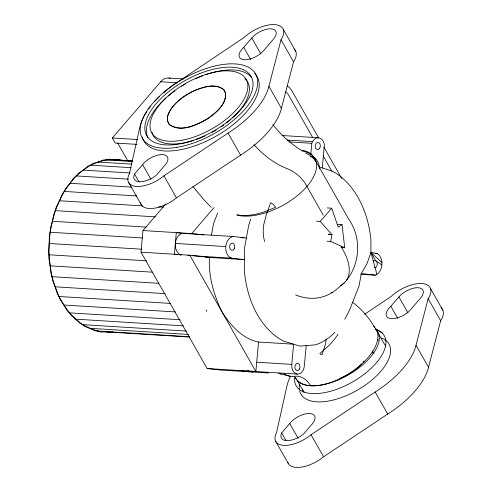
<?xml version="1.0" encoding="UTF-8"?>
<svg xmlns="http://www.w3.org/2000/svg" width="492" height="492" viewBox="0 0 492 492"><rect width="100%" height="100%" fill="white"/><g stroke="black" fill="none" stroke-linecap="round" stroke-linejoin="round"><path stroke-width="0.74" d="M360.771 274.253L375.291 275.151L376.933 274.401A11.341 7.983 -86.5 0 0 381.897 264.991L381.933 262.58A11.341 7.983 -86.5 0 0 377.21 253.521L370.937 252.39L370.888 239.758A90.46 63.659 -86.5 0 0 331.768 170.896L318.97 166.96M268.454 372.998L219.703 369.972L207.126 368.52L141.032 252.181L142.944 230.545L165.847 203.94M207.126 368.52L255.871 371.546L258.546 342.026C242.322 338.865 230.914 325.538 222.255 312.365C213.848 295.366 208.442 276.565 209.395 257.464L189.783 255.2L141.032 252.181M334.898 332.26A91.248 56.322 88.7 0 1 315.169 344.88L306.19 345.63L304.357 365.894A8.991 6.328 -86.5 0 1 297.254 374.092A8.991 6.328 -86.5 0 1 291.781 364.387L293.607 344.203L258.546 342.026M310.796 154.457L311.805 143.301L312.555 141.628A9.569 6.734 -86.5 0 1 319.339 137.92A9.569 6.734 -86.5 0 1 324.382 144.808L322.285 167.975M326.11 339.013L325.612 343.557L322.1 354.695A4.434 3.124 -86.5 0 1 319.911 353.477L329.025 345.458A47.109 25.24 -35.4 0 0 338.047 334.154M337.592 224.315L341.995 224.592L344.732 247.777L330.722 241.474L331.952 234.456L328.287 234.229M211.443 235.108L213.571 223.473L217.692 212.975M381.933 262.58L370.937 252.39L367.253 263.091L361.325 273.54L359.068 285.907L350.821 306.903A91.248 56.322 88.7 0 1 344.732 319.179M144.254 115.841A72.367 34.975 -29.6 0 0 139.894 126.782L129.421 173.682A25.406 12.275 -29.6 0 0 136.598 186.456A25.406 12.275 -29.6 0 0 163.928 175.822L228.079 133.098A72.367 34.975 -29.6 0 0 268.89 86.309L281.024 39.791A26.463 12.792 -29.6 0 0 274.653 24.6A26.463 12.792 -29.6 0 0 244.1 37.503L180.705 79.999A72.367 34.975 -29.6 0 0 163.436 92.933M140.484 202.71A25.406 12.275 -29.6 0 0 176.443 197.858L240.594 155.134A72.367 34.975 -29.6 0 0 281.406 108.345L293.539 61.826A26.463 12.792 -29.6 0 0 294.001 48.96M290.631 376.152A72.367 34.975 -29.6 0 0 287.014 385.691L276.541 432.591A25.406 12.275 -29.6 0 0 283.718 445.365A25.406 12.275 -29.6 0 0 311.049 434.731L375.199 392.007A72.367 34.975 -29.6 0 0 416.011 345.218L428.145 298.699A26.463 12.792 -29.6 0 0 421.773 283.509A26.463 12.792 -29.6 0 0 391.22 296.412L364.597 314.259M287.765 462.277A25.406 12.275 -29.6 0 0 323.564 456.767L387.714 414.043A72.367 34.975 -29.6 0 0 428.526 367.253L440.66 320.735A26.463 12.792 -29.6 0 0 441.127 307.869M346.393 280.452C360.199 263.534 361.546 237.876 349.136 219.826L313.429 156.973M136.819 144.371L115.183 143.031L112.317 137.981L160.718 81.758A15.855 11.156 -86.5 0 1 170.404 78.339M134.55 173.996L142.612 164.635A15.332 7.411 -29.6 0 1 161.782 154.593A15.332 7.411 -29.6 0 1 165.626 164.426L156.228 175.343A16.187 7.823 -29.6 0 1 139.347 181.696A16.187 7.823 -29.6 0 1 134.55 173.996L139.101 182.009M243.737 47.343L251.799 37.976A15.178 7.337 -29.6 0 1 271.012 28.825A15.178 7.337 -29.6 0 1 273.324 39.317L264.37 49.717A15.332 7.411 -29.6 0 1 243.768 59.686A15.332 7.411 -29.6 0 1 243.737 47.343L250.563 59.36M142.944 230.545L191.695 233.571L214.008 207.649M316.59 221.246L320.255 221.474L331.682 208.202L338.232 227.156L341.995 224.592M328.219 234.303L331.952 234.456M281.676 432.911L289.733 423.544A15.332 7.411 -29.6 0 1 308.902 413.501A15.332 7.411 -29.6 0 1 312.746 423.335L303.349 434.252A16.187 7.823 -29.6 0 1 286.467 440.604A16.187 7.823 -29.6 0 1 281.676 432.911L285.846 440.254M390.857 306.252L398.92 296.891A15.178 7.337 -29.6 0 1 418.138 287.734A15.178 7.337 -29.6 0 1 420.445 298.226L411.49 308.625A15.332 7.411 -29.6 0 1 390.888 318.595A15.332 7.411 -29.6 0 1 390.857 306.252L397.684 318.269M361.62 363.84L360.679 364.935A32.404 15.658 -29.6 0 1 339.929 378.286M363.028 362.204L363.975 361.103M344.603 282.568L333.908 291.584L331.387 292.931M112.785 331.829L110.731 332.389L94.851 330.765L79.993 323.349L67.17 310.649L57.25 293.533L50.916 273.158L48.591 250.914L50.442 228.325L56.34 206.929L65.879 188.172L78.412 173.35L93.086 163.461L108.904 159.18L118.443 160.152M306.19 345.63L299.733 346.091L283.626 341.128A90.46 63.659 -86.5 0 1 244.506 272.273L244.413 248.712L248.632 225.643A90.46 63.659 -86.5 0 1 250.692 219.081M168.965 78.037L183.491 78.941M160.718 81.758L177.538 82.797M281.965 135.509L318.662 137.785M287.328 140.066L312.555 141.628M288.939 141.88L311.805 143.301M112.317 137.981L137.551 139.543M114.132 159.715L132.453 160.847M124.322 160.663L122.028 160.521L119.384 159.574L103.406 159.992L87.859 166.253L73.812 177.932L62.22 194.242L53.874 214.057L49.335 236.037L48.923 258.681L52.656 280.446L60.288 299.849L71.291 315.569L84.925 326.528L100.251 331.989L105.503 331.854L189.457 337.057M128.898 160.945L131.954 161.136M106.161 159.918L132.877 161.579M98.302 162.046L131.881 164.131M90.546 165.171L130.995 167.68M83.246 170.091L129.802 172.975M76.242 175.915L128.141 179.137M70.005 183.288L131.831 187.126M64.224 191.425L136.733 195.921M327.285 207.925L331.682 208.202M59.483 200.748L142.674 205.908M158.701 206.904L163.276 207.187M55.313 210.631L155.3 216.837M52.386 221.277L146.259 227.101M327.057 241.246L330.722 241.474M177.428 254.598L174.383 254.247L176.296 232.618L183.141 233.405L233.595 236.535L246.369 238.011M241.031 237.679L244.081 237.87M341.067 247.55L344.732 247.777M50.123 232.242L142.471 237.968M374.922 253.38L377.21 253.521M179.709 254.862L181.228 255.034A10.922 7.688 -86.5 0 1 175.343 243.429L225.797 246.56A10.922 7.688 -86.5 0 1 233.595 236.535M49.2 243.472L141.548 249.204M187.827 255.446L190.023 255.582M192.956 255.766L231.683 258.165L244.456 259.641L205.73 257.236M48.991 254.77L146.684 260.828M50.147 265.828L152.422 272.174M52.011 276.688L158.861 283.312M55.166 286.818L165.066 293.638M58.972 296.498L170.398 303.41M63.905 305.009L175.33 311.922M69.39 312.851L180.06 319.714M75.768 319.167L183.387 325.839M82.57 324.634L186.37 331.073M89.956 328.324L188.411 334.431M97.607 331.048L189.192 336.725M256.719 362.21L291.781 364.387M297.254 374.092L246.799 370.962A8.991 6.328 -86.5 0 0 248.454 370.851M120.595 160.374L123.406 160.663M191.695 233.571L203.793 234.967M361.325 273.54L375.291 275.151M240.477 370.593L253.06 372.044M375.384 329.369L376.767 329.64L382.512 333.262M278.472 373.188L281.289 374.055M279.868 373.705L289.733 376.183M305.686 153.024L310.612 155.663M381.897 264.991L375.691 260.766L370.937 252.39L376.933 274.401M300.797 150.048C290.206 143.098 280.606 134.556 272.808 124.556M352.727 302.395C361.62 309.111 368.963 317.752 374.658 327.303M211.228 207.323L204.34 200.219L192.907 186.554M320.255 221.474L331.885 234.53M283.251 29.317L295.766 51.352M430.371 288.226L442.892 310.261M281.024 39.791L293.539 61.826M428.145 298.699L440.66 320.735M318.693 137.969L291.854 90.731A15.855 11.156 -86.5 0 0 287.248 86.069M323.982 147.286L341.749 178.553M312.568 137.28L287.992 94.021A9.828 6.919 -86.5 0 0 285.182 91.942M323.152 155.915L331.848 171.222M398.92 296.891L408.022 312.912M251.799 37.976L260.901 54.003M268.89 86.309L281.406 108.345M416.011 345.218L428.526 367.253M323.219 215.133L306.928 186.462A21.66 11.279 40.7 0 0 288.466 169.205A51.986 28.85 40.8 0 1 253.995 144.63M341.024 246.48L342.918 249.813A52.324 27.251 40.7 0 1 342.42 284.315M376.269 329.904L384.092 343.674A47.115 22.767 -29.6 0 1 385.82 346.116M228.079 133.098L240.594 155.134M375.199 392.007L387.714 414.043M297.414 380.623L304.118 392.432M163.928 175.822L176.443 197.858M311.049 434.731L323.564 456.767M142.612 164.635L150.958 179.322M289.733 423.544L298.078 438.231M189.783 255.2L255.871 371.546M117.748 143.19L127.815 160.902M128.64 182.544L141.161 204.58M275.766 441.453L288.281 463.489M206.283 310.046L206.861 311.411M373.164 261.418A3.616 2.546 -86.5 0 1 377.192 263.06A3.616 2.546 -86.5 0 1 374.412 267.771M372.419 352.106A32.564 15.738 -29.6 0 1 373.151 353.274M301.393 150.165A50.676 24.391 -29.7 0 1 312.537 155.306L315.483 160.958A6.82 3.549 40.7 0 0 310.538 156.339L315.2 157.797L318.047 162.206A50.621 20.572 -65 0 1 319.714 168.953M301.787 150.909A50.621 25.332 -28.6 0 1 303.306 190.324A50.621 25.332 -28.6 0 1 237.126 215.145M310.6 385.746A27.244 19.17 -86.5 0 0 294.345 376.294A27.995 19.698 -86.5 0 1 283.921 373.686M373.662 326.313A47.091 23.727 -31.7 0 1 350.476 372.764A47.091 23.727 -31.7 0 1 295.348 377.592M375.291 328.957A47.115 22.767 -29.6 0 1 350.544 373.619A47.115 22.767 -29.6 0 1 295.366 377.512M341.811 284.696A52.324 27.251 40.7 0 1 340.532 285.378M231.683 258.165A10.922 7.688 -86.5 0 1 225.797 246.56M372.327 351.079A32.564 15.738 -29.6 0 1 373.883 353.354M303.509 391.958A47.115 22.767 -29.6 0 1 302.488 389.123M377.413 339.695A47.115 22.767 -29.6 0 1 378.656 340.126M287.506 140.552A3.616 2.546 -86.5 0 1 289.401 141.136M175.343 243.429A10.922 7.688 -86.5 0 1 183.141 233.405M236.824 214.703A50.676 24.391 -29.7 0 0 263.669 212.077L275.582 207.31A6.82 3.549 40.7 0 0 270.637 202.686L266.332 214.567L263.54 225.527A50.621 20.572 -65 0 0 264.727 241.554M332.629 292.143A50.614 42.361 61.9 0 1 295.655 294.923M375.574 329.277A50.658 24.483 -29.6 0 1 353.668 381.312A50.658 24.483 -29.6 0 1 294.757 376.761M372.512 352.137A32.404 15.658 -29.6 0 1 373.25 353.281M381.491 337.973A50.658 24.483 -29.6 0 1 361.946 387.37A50.658 24.483 -29.6 0 1 299.591 390.654M299.37 389.338A50.658 24.483 -29.6 0 1 299.579 384.27M144.648 115.134A72.367 34.975 -29.6 0 1 146.887 111.5M148.584 109.04A72.367 34.975 -29.6 0 1 150.441 106.573M154.888 101.321A72.367 34.975 -29.6 0 1 159.513 96.561M254.684 73.419A65.129 31.476 -29.6 0 1 215.883 136.278A65.129 31.476 -29.6 0 1 142.305 137.053M244.881 78.591A54.274 26.23 -29.6 0 1 232.476 117.895M230.81 119.384A54.274 26.23 -29.6 0 1 226.738 122.748M223.657 125.073A54.274 26.23 -29.6 0 1 221.763 126.413M216.123 130.06A54.274 26.23 -29.6 0 1 212.218 132.317M204.936 135.995A54.274 26.23 -29.6 0 1 196.173 139.55M193.19 140.54A54.274 26.23 -29.6 0 1 151.923 132.004M147.803 137.434A59.999 28.997 -29.6 0 1 165.964 98.043M168.325 95.995A59.999 28.997 -29.6 0 1 174.857 90.885M181.64 86.315A59.999 28.997 -29.6 0 1 183.541 85.147M184.174 84.765A59.999 28.997 -29.6 0 1 185.453 84.021M195.404 78.868A59.999 28.997 -29.6 0 1 202.317 75.94M205.865 74.643A59.999 28.997 -29.6 0 1 251.683 77.674M167.729 115.841L167.434 120.491L169.125 124.23C180.398 132.834 195.877 125.22 206.677 119.298C215.318 113.301 225.773 105.288 225.65 93.714L223.958 89.975C215.404 82.718 203.024 87.232 193.848 90.897C183.049 96.321 171.923 103.966 167.729 115.841M169.389 111.456L167.421 116.659L167.44 121.204L169.439 124.796C181.456 132.717 196.831 124.986 207.845 118.64C216.154 112.6 226.554 104.427 225.643 93L223.645 89.415C214.407 82.681 202.052 87.391 192.643 91.383C183.461 96.094 174.752 102.459 169.389 111.456M299.45 369.037A3.616 2.546 -86.5 0 0 297.734 363.379A3.616 2.546 -86.5 0 0 295.065 368.533A3.616 2.546 -86.5 0 0 299.45 369.037M234.198 248.774A3.616 2.546 -86.5 0 0 232.482 243.116A3.616 2.546 -86.5 0 0 229.813 248.269A3.616 2.546 -86.5 0 0 234.198 248.774M319.818 148.024A3.616 2.546 -86.5 0 0 318.103 142.366A3.616 2.546 -86.5 0 0 315.433 147.514A3.616 2.546 -86.5 0 0 319.818 148.024M182.138 140.189A54.274 26.23 -29.6 0 0 247.144 81.531A54.274 26.23 -29.6 0 0 167.526 96.469A54.274 26.23 -29.6 0 0 182.138 140.189M176.64 147.385A65.129 31.476 -29.6 0 0 257.132 77.834A65.129 31.476 -29.6 0 0 163.037 92.976A65.129 31.476 -29.6 0 0 176.64 147.385M174.008 144.703A59.999 28.997 -29.6 0 0 252.98 82.742A59.999 28.997 -29.6 0 0 169.814 90.749A59.999 28.997 -29.6 0 0 174.008 144.703"/></g></svg>
